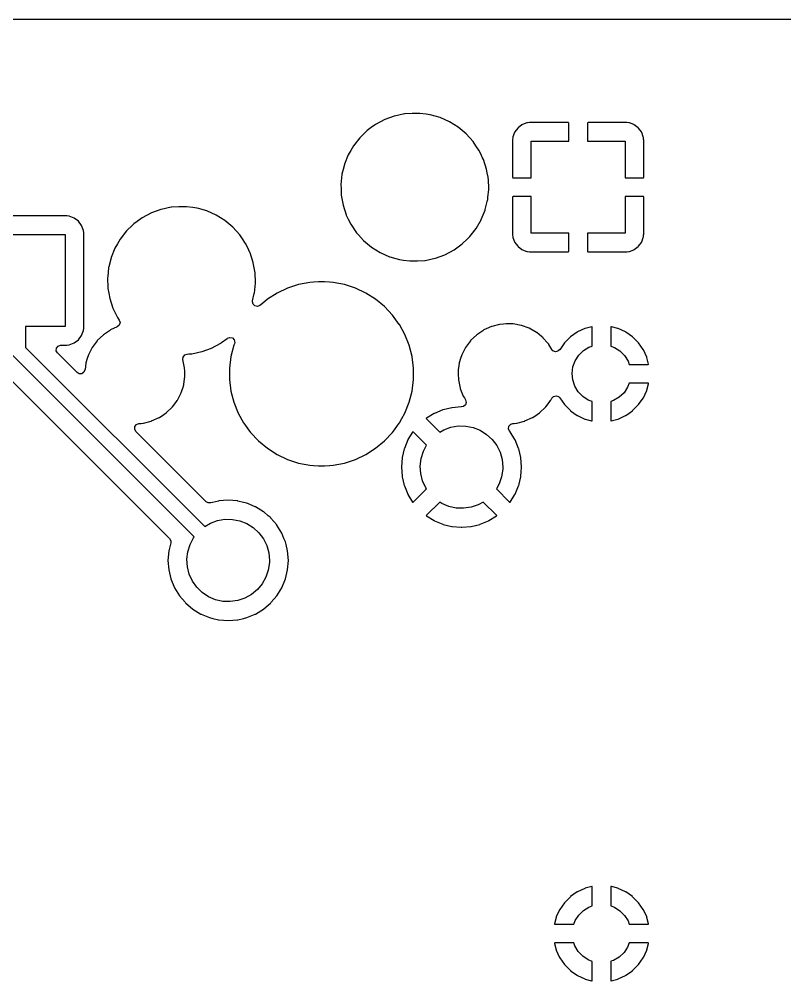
# Model space of a CAD drawing. Extents: x 3.12 to 9.98, y -5.38 to -1.32.
# Drawn here: x 4.376 to 5.196, y -2.45 to -1.42 of the extents above; entities that cross this region are included whole.
import ezdxf

# ---------------------------------------------------------------- set-up
doc = ezdxf.new("R2010")
doc.units = 0
doc.header["$MEASUREMENT"] = 0
doc.layers.add('BLACK', color=7, linetype='CONTINUOUS')

msp = doc.modelspace()

# ---------------------------------------------------------------- linework, layer by layer
at = {"layer": 'BLACK', "linetype": 'CONTINUOUS'}
for p, q in [((3.41035, -1.42002), (5.6972, -1.42002)), ((4.77799, -1.52386), (4.76792, -1.52753)), ((4.77815, -1.5238), (4.77799, -1.52386)), ((4.77799, -1.52386), (4.77799, -1.52386)), ((4.78897, -1.5215), (4.77815, -1.5238)), ((4.78914, -1.52149), (4.78897, -1.5215)), ((4.79715, -1.52093), (4.78914, -1.52149)), ((4.78914, -1.52149), (4.78914, -1.52149)), ((4.79724, -1.52093), (4.79715, -1.52093)), ((4.79715, -1.52093), (4.79715, -1.52093)), ((4.80553, -1.52093), (4.79724, -1.52093)), ((4.81226, -1.52187), (4.80553, -1.52093)), ((4.81631, -1.52244), (4.81226, -1.52187)), ((4.81648, -1.52246), (4.81631, -1.52244)), ((4.81631, -1.52244), (4.81631, -1.52244)), ((4.82711, -1.52551), (4.81648, -1.52246)), ((4.75785, -1.53288), (4.75328, -1.5362)), ((4.75799, -1.53278), (4.75785, -1.53288)), ((4.75785, -1.53288), (4.75785, -1.53288)), ((4.76776, -1.52759), (4.75799, -1.53278)), ((4.76792, -1.52753), (4.76776, -1.52759)), ((4.76792, -1.52753), (4.76792, -1.52753)), ((4.83721, -1.53001), (4.82711, -1.52551)), ((4.84659, -1.53587), (4.83721, -1.53001)), ((4.91482, -1.53328), (4.9108, -1.53629)), ((4.91543, -1.53294), (4.91482, -1.53328)), ((4.92017, -1.53116), (4.91543, -1.53294)), ((4.92077, -1.53102), (4.92017, -1.53116)), ((4.92278, -1.5308), (4.92077, -1.53102)), ((4.92304, -1.53079), (4.92278, -1.5308)), ((4.96447, -1.53079), (4.92304, -1.53079)), ((4.96477, -1.53085), (4.96447, -1.53079)), ((4.96482, -1.5309), (4.96477, -1.53085)), ((4.965, -1.5315), (4.96482, -1.5309)), ((4.965, -1.55079), (4.965, -1.5315)), ((4.98507, -1.53102), (4.985, -1.53132)), ((4.985, -1.53132), (4.985, -1.55079)), ((4.98511, -1.53096), (4.98507, -1.53102)), ((4.98571, -1.53079), (4.98511, -1.53096)), ((5.02696, -1.53079), (4.98571, -1.53079)), ((5.02722, -1.5308), (5.02696, -1.53079)), ((5.02923, -1.53102), (5.02722, -1.5308)), ((5.02983, -1.53116), (5.02923, -1.53102)), ((5.03457, -1.53294), (5.02983, -1.53116)), ((5.03518, -1.53328), (5.03457, -1.53294)), ((5.0392, -1.53629), (5.03518, -1.53328)), ((4.74678, -1.54147), (4.74109, -1.54696)), ((4.74892, -1.5394), (4.74678, -1.54147)), ((4.74905, -1.53928), (4.74892, -1.5394)), ((4.74892, -1.5394), (4.74892, -1.5394)), ((4.75328, -1.5362), (4.74905, -1.53928)), ((4.85506, -1.54298), (4.84659, -1.53587)), ((4.86246, -1.5512), (4.85506, -1.54298)), ((4.90696, -1.54142), (4.90518, -1.54616)), ((4.90729, -1.5408), (4.90696, -1.54142)), ((4.9103, -1.53678), (4.90729, -1.5408)), ((4.9108, -1.53629), (4.9103, -1.53678)), ((5.0397, -1.53678), (5.0392, -1.53629)), ((5.04271, -1.5408), (5.0397, -1.53678)), ((5.04304, -1.54142), (5.04271, -1.5408)), ((5.04482, -1.54616), (5.04304, -1.54142)), ((4.7342, -1.55582), (4.73144, -1.5606)), ((4.73428, -1.55567), (4.7342, -1.55582)), ((4.7342, -1.55582), (4.7342, -1.55582)), ((4.74109, -1.54696), (4.73428, -1.55567)), ((4.86539, -1.55554), (4.86246, -1.5512)), ((4.86855, -1.56022), (4.86539, -1.55554)), ((4.90482, -1.54876), (4.9048, -1.54903)), ((4.9048, -1.54903), (4.9048, -1.58929)), ((4.90504, -1.54676), (4.90482, -1.54876)), ((4.90518, -1.54616), (4.90504, -1.54676)), ((4.9248, -1.59), (4.9248, -1.55079)), ((4.9248, -1.55079), (4.965, -1.55079)), ((4.985, -1.55079), (5.0252, -1.55079)), ((5.0252, -1.55079), (5.0252, -1.59)), ((5.04496, -1.54676), (5.04482, -1.54616)), ((5.04518, -1.54876), (5.04496, -1.54676)), ((5.0452, -1.54903), (5.04518, -1.54876)), ((5.0452, -1.58947), (5.0452, -1.54903)), ((4.72875, -1.56525), (4.72461, -1.5755)), ((4.73144, -1.5606), (4.72875, -1.56525)), ((4.86865, -1.56037), (4.86855, -1.56022)), ((4.86855, -1.56022), (4.86855, -1.56022)), ((4.8702, -1.56355), (4.86865, -1.56037)), ((4.87265, -1.56858), (4.8702, -1.56355)), ((4.72457, -1.57567), (4.72319, -1.58121)), ((4.72461, -1.5755), (4.72457, -1.57567)), ((4.72457, -1.57567), (4.72457, -1.57567)), ((4.8735, -1.57031), (4.87265, -1.56858)), ((4.87691, -1.58082), (4.8735, -1.57031)), ((4.72192, -1.58641), (4.7208, -1.59706)), ((4.72194, -1.58624), (4.72192, -1.58641)), ((4.72192, -1.58641), (4.72192, -1.58641)), ((4.72319, -1.58121), (4.72194, -1.58624)), ((4.87758, -1.58463), (4.87691, -1.58082)), ((4.87841, -1.58929), (4.87758, -1.58463)), ((4.7208, -1.59706), (4.72078, -1.59723)), ((4.72078, -1.59723), (4.72079, -1.59741)), ((4.87853, -1.59), (4.87841, -1.58929)), ((4.87883, -1.59171), (4.87853, -1.59)), ((4.87884, -1.59189), (4.87883, -1.59171)), ((4.87918, -1.60155), (4.87884, -1.59189)), ((4.87884, -1.59189), (4.87884, -1.59189)), ((4.9048, -1.58929), (4.90498, -1.58989)), ((4.90498, -1.58989), (4.90503, -1.58993)), ((4.90503, -1.58993), (4.90534, -1.59)), ((4.90534, -1.59), (4.9248, -1.59)), ((5.0252, -1.59), (5.04448, -1.59)), ((5.04448, -1.59), (5.04508, -1.58982)), ((5.04508, -1.58982), (5.04513, -1.58977)), ((5.04513, -1.58977), (5.0452, -1.58947)), ((4.72079, -1.59741), (4.72092, -1.6011)), ((4.72079, -1.59741), (4.72079, -1.59741)), ((4.72092, -1.6011), (4.72117, -1.60829)), ((4.87838, -1.61071), (4.8792, -1.60294)), ((4.87922, -1.60277), (4.87918, -1.60155)), ((4.8792, -1.60294), (4.87922, -1.60277)), ((4.8792, -1.60294), (4.8792, -1.60294)), ((4.72117, -1.60829), (4.7212, -1.60846)), ((4.7212, -1.60846), (4.7212, -1.60846)), ((4.7212, -1.60846), (4.72213, -1.61376)), ((4.72213, -1.61376), (4.72309, -1.61918)), ((4.87552, -1.62398), (4.87802, -1.61393)), ((4.87802, -1.61393), (4.87806, -1.61376)), ((4.87802, -1.61393), (4.87802, -1.61393)), ((4.87806, -1.61376), (4.87838, -1.61071)), ((4.90487, -1.61023), (4.9048, -1.61053)), ((4.9048, -1.61053), (4.9048, -1.65097)), ((4.90492, -1.61018), (4.90487, -1.61023)), ((4.90552, -1.61), (4.90492, -1.61018)), ((4.9248, -1.61), (4.90552, -1.61)), ((4.9248, -1.64921), (4.9248, -1.61)), ((5.04466, -1.61), (5.0252, -1.61)), ((5.0252, -1.61), (5.0252, -1.64921)), ((5.04497, -1.61007), (5.04466, -1.61)), ((5.04502, -1.61011), (5.04497, -1.61007)), ((5.0452, -1.61071), (5.04502, -1.61011)), ((5.0452, -1.65097), (5.0452, -1.61071)), ((4.51776, -1.62759), (4.50799, -1.63278)), ((4.51792, -1.62753), (4.51776, -1.62759)), ((4.52799, -1.62386), (4.51792, -1.62753)), ((4.51792, -1.62753), (4.51792, -1.62753)), ((4.52815, -1.6238), (4.52799, -1.62386)), ((4.52799, -1.62386), (4.52799, -1.62386)), ((4.53897, -1.6215), (4.52815, -1.6238)), ((4.53914, -1.62149), (4.53897, -1.6215)), ((4.54715, -1.62093), (4.53914, -1.62149)), ((4.53914, -1.62149), (4.53914, -1.62149)), ((4.54724, -1.62093), (4.54715, -1.62093)), ((4.54715, -1.62093), (4.54715, -1.62093)), ((4.55553, -1.62093), (4.54724, -1.62093)), ((4.56226, -1.62187), (4.55553, -1.62093)), ((4.56631, -1.62244), (4.56226, -1.62187)), ((4.56648, -1.62246), (4.56631, -1.62244)), ((4.56631, -1.62244), (4.56631, -1.62244)), ((4.56665, -1.62251), (4.56648, -1.62246)), ((4.56828, -1.62298), (4.56665, -1.62251)), ((4.56665, -1.62251), (4.56665, -1.62251)), ((4.57711, -1.62551), (4.56828, -1.62298)), ((4.58721, -1.63001), (4.57711, -1.62551)), ((4.72309, -1.61918), (4.7265, -1.62969)), ((4.87125, -1.63475), (4.87539, -1.6245)), ((4.87539, -1.6245), (4.87552, -1.62398)), ((4.42709, -1.63077), (4.34727, -1.63077)), ((4.42954, -1.63103), (4.42709, -1.63077)), ((4.43491, -1.63305), (4.42954, -1.63103)), ((4.4395, -1.63649), (4.43491, -1.63305)), ((4.44294, -1.64107), (4.4395, -1.63649)), ((4.5025, -1.63677), (4.49905, -1.63928)), ((4.50785, -1.63288), (4.5025, -1.63677)), ((4.50799, -1.63278), (4.50785, -1.63288)), ((4.50785, -1.63288), (4.50785, -1.63288)), ((4.59659, -1.63587), (4.58721, -1.63001)), ((4.60506, -1.64298), (4.59659, -1.63587)), ((4.7265, -1.62969), (4.72658, -1.62985)), ((4.72658, -1.62985), (4.72658, -1.62985)), ((4.72658, -1.62985), (4.72875, -1.6343)), ((4.72875, -1.6343), (4.73135, -1.63963)), ((4.8658, -1.64418), (4.87116, -1.6349)), ((4.87116, -1.6349), (4.87125, -1.63475)), ((4.44495, -1.64644), (4.44294, -1.64107)), ((4.44522, -1.64889), (4.44495, -1.64644)), ((4.49109, -1.64696), (4.48428, -1.65567)), ((4.49748, -1.64079), (4.49109, -1.64696)), ((4.49892, -1.6394), (4.49748, -1.64079)), ((4.49905, -1.63928), (4.49892, -1.6394)), ((4.49892, -1.6394), (4.49892, -1.6394)), ((4.61246, -1.6512), (4.60506, -1.64298)), ((4.73135, -1.63963), (4.73145, -1.63978)), ((4.73145, -1.63978), (4.73145, -1.63978)), ((4.73145, -1.63978), (4.73213, -1.64079)), ((4.73213, -1.64079), (4.73754, -1.6488)), ((4.86052, -1.65097), (4.86572, -1.64433)), ((4.86572, -1.64433), (4.8658, -1.64418)), ((4.8658, -1.64418), (4.8658, -1.64418)), ((4.33692, -1.65079), (4.4252, -1.65079)), ((4.4252, -1.65079), (4.4252, -1.74921)), ((4.44522, -1.75111), (4.44522, -1.64889)), ((4.4842, -1.65582), (4.48131, -1.66082)), ((4.48428, -1.65567), (4.4842, -1.65582)), ((4.4842, -1.65582), (4.4842, -1.65582)), ((4.61539, -1.65554), (4.61246, -1.6512)), ((4.61855, -1.66022), (4.61539, -1.65554)), ((4.73754, -1.6488), (4.73765, -1.64893)), ((4.73765, -1.64893), (4.73765, -1.64893)), ((4.73765, -1.64893), (4.73949, -1.65097)), ((4.73949, -1.65097), (4.74494, -1.65702)), ((4.74494, -1.65702), (4.75341, -1.66413)), ((4.85116, -1.66052), (4.85618, -1.65567)), ((4.85618, -1.65567), (4.85891, -1.65304)), ((4.85891, -1.65304), (4.86052, -1.65097)), ((4.9048, -1.65097), (4.90482, -1.65124)), ((4.90482, -1.65124), (4.90504, -1.65324)), ((4.90504, -1.65324), (4.90518, -1.65384)), ((4.90518, -1.65384), (4.90696, -1.65858)), ((4.90696, -1.65858), (4.90729, -1.6592)), ((4.965, -1.64921), (4.9248, -1.64921)), ((4.965, -1.66868), (4.965, -1.64921)), ((5.0252, -1.64921), (4.985, -1.64921)), ((4.985, -1.64921), (4.985, -1.6685)), ((5.04271, -1.6592), (5.04304, -1.65858)), ((5.04304, -1.65858), (5.04482, -1.65384)), ((5.04482, -1.65384), (5.04496, -1.65324)), ((5.04496, -1.65324), (5.04518, -1.65124)), ((5.04518, -1.65124), (5.0452, -1.65097)), ((4.47875, -1.66525), (4.47461, -1.6755)), ((4.48131, -1.66082), (4.47875, -1.66525)), ((4.61865, -1.66037), (4.61855, -1.66022)), ((4.61855, -1.66022), (4.61855, -1.66022)), ((4.62096, -1.6651), (4.61865, -1.66037)), ((4.62338, -1.67006), (4.62096, -1.6651)), ((4.75341, -1.66413), (4.76279, -1.66999)), ((4.83224, -1.67241), (4.84201, -1.66722)), ((4.84201, -1.66722), (4.84215, -1.66712)), ((4.84215, -1.66712), (4.85081, -1.66082)), ((4.85081, -1.66082), (4.85095, -1.66072)), ((4.85081, -1.66082), (4.85081, -1.66082)), ((4.85095, -1.66072), (4.85116, -1.66052)), ((4.90729, -1.6592), (4.9103, -1.66322)), ((4.9103, -1.66322), (4.9108, -1.66371)), ((4.9108, -1.66371), (4.91482, -1.66672)), ((4.91482, -1.66672), (4.91543, -1.66706)), ((4.91543, -1.66706), (4.92017, -1.66884)), ((4.92017, -1.66884), (4.92077, -1.66898)), ((4.92077, -1.66898), (4.92278, -1.6692)), ((4.92278, -1.6692), (4.92304, -1.66921)), ((4.92304, -1.66921), (4.96429, -1.66921)), ((4.96429, -1.66921), (4.96489, -1.66904)), ((4.96489, -1.66904), (4.96493, -1.66898)), ((4.96493, -1.66898), (4.965, -1.66868)), ((4.985, -1.6685), (4.98518, -1.6691)), ((4.98518, -1.6691), (4.98523, -1.66915)), ((4.98523, -1.66915), (4.98553, -1.66921)), ((4.98553, -1.66921), (5.02696, -1.66921)), ((5.02696, -1.66921), (5.02722, -1.6692)), ((5.02722, -1.6692), (5.02923, -1.66898)), ((5.02923, -1.66898), (5.02983, -1.66884)), ((5.02983, -1.66884), (5.03457, -1.66706)), ((5.03457, -1.66706), (5.03518, -1.66672)), ((5.03518, -1.66672), (5.0392, -1.66371)), ((5.0392, -1.66371), (5.0397, -1.66322)), ((5.0397, -1.66322), (5.04271, -1.6592)), ((4.47457, -1.67567), (4.47219, -1.68521)), ((4.47461, -1.6755), (4.47457, -1.67567)), ((4.47457, -1.67567), (4.47457, -1.67567)), ((4.6235, -1.67031), (4.62338, -1.67006)), ((4.62691, -1.68082), (4.6235, -1.67031)), ((4.76279, -1.66999), (4.77289, -1.67449)), ((4.77289, -1.67449), (4.77306, -1.67454)), ((4.77306, -1.67454), (4.77306, -1.67454)), ((4.77306, -1.67454), (4.77974, -1.67645)), ((4.77974, -1.67645), (4.78352, -1.67754)), ((4.78352, -1.67754), (4.78369, -1.67756)), ((4.78369, -1.67756), (4.78369, -1.67756)), ((4.78369, -1.67756), (4.78774, -1.67813)), ((4.78774, -1.67813), (4.79447, -1.67907)), ((4.79447, -1.67907), (4.80276, -1.67907)), ((4.80276, -1.67907), (4.80285, -1.67907)), ((4.80285, -1.67907), (4.81086, -1.67851)), ((4.80285, -1.67907), (4.80285, -1.67907)), ((4.81086, -1.67851), (4.81103, -1.6785)), ((4.81086, -1.67851), (4.81086, -1.67851)), ((4.81103, -1.6785), (4.82185, -1.6762)), ((4.82185, -1.6762), (4.82201, -1.67614)), ((4.82201, -1.67614), (4.83208, -1.67247)), ((4.82201, -1.67614), (4.82201, -1.67614)), ((4.83208, -1.67247), (4.83224, -1.67241)), ((4.83208, -1.67247), (4.83208, -1.67247)), ((4.47192, -1.68641), (4.47095, -1.69566)), ((4.47194, -1.68624), (4.47192, -1.68641)), ((4.47192, -1.68641), (4.47192, -1.68641)), ((4.47219, -1.68521), (4.47194, -1.68624)), ((4.62694, -1.68099), (4.62691, -1.68082)), ((4.6285, -1.68985), (4.62694, -1.68099)), ((4.62883, -1.69171), (4.6285, -1.68985)), ((4.47095, -1.69566), (4.47078, -1.69723)), ((4.47078, -1.69723), (4.47079, -1.69741)), ((4.47079, -1.69741), (4.47079, -1.69741)), ((4.47079, -1.69741), (4.47114, -1.70767)), ((4.62884, -1.69189), (4.62883, -1.69171)), ((4.6292, -1.70224), (4.62884, -1.69189)), ((4.62884, -1.69189), (4.62884, -1.69189)), ((4.47114, -1.70767), (4.47117, -1.70829)), ((4.47117, -1.70829), (4.4712, -1.70846)), ((4.4712, -1.70846), (4.4712, -1.70846)), ((4.4712, -1.70846), (4.47213, -1.71376)), ((4.6281, -1.71343), (4.6292, -1.70294)), ((4.62922, -1.70277), (4.6292, -1.70224)), ((4.6292, -1.70294), (4.62922, -1.70277)), ((4.6292, -1.70294), (4.6292, -1.70294)), ((4.66352, -1.70828), (4.65259, -1.71343)), ((4.66366, -1.70822), (4.66352, -1.70828)), ((4.66352, -1.70828), (4.66352, -1.70828)), ((4.67545, -1.70439), (4.66366, -1.70822)), ((4.68763, -1.70206), (4.67545, -1.70439)), ((4.69131, -1.70183), (4.68763, -1.70206)), ((4.69683, -1.70149), (4.69131, -1.70183)), ((4.6969, -1.70148), (4.69683, -1.70149)), ((4.69683, -1.70149), (4.69683, -1.70149)), ((4.7031, -1.70148), (4.6969, -1.70148)), ((4.70317, -1.70149), (4.7031, -1.70148)), ((4.70869, -1.70183), (4.70317, -1.70149)), ((4.70317, -1.70149), (4.70317, -1.70149)), ((4.71237, -1.70206), (4.70869, -1.70183)), ((4.72455, -1.70439), (4.71237, -1.70206)), ((4.73634, -1.70822), (4.72455, -1.70439)), ((4.73648, -1.70828), (4.73634, -1.70822)), ((4.74741, -1.71343), (4.73648, -1.70828)), ((4.73648, -1.70828), (4.73648, -1.70828)), ((4.47213, -1.71376), (4.47309, -1.71918)), ((4.47309, -1.71918), (4.4765, -1.72969)), ((4.6261, -1.72166), (4.62802, -1.71393)), ((4.62802, -1.71393), (4.62806, -1.71376)), ((4.62802, -1.71393), (4.62802, -1.71393)), ((4.62806, -1.71376), (4.6281, -1.71343)), ((4.64198, -1.72014), (4.63671, -1.7245)), ((4.65244, -1.7135), (4.64198, -1.72014)), ((4.65258, -1.71343), (4.65244, -1.7135)), ((4.65259, -1.71343), (4.65258, -1.71343)), ((4.74742, -1.71343), (4.74741, -1.71343)), ((4.74756, -1.7135), (4.74742, -1.71343)), ((4.75802, -1.72014), (4.74756, -1.7135)), ((4.76757, -1.72804), (4.75802, -1.72014)), ((4.4765, -1.72969), (4.48135, -1.73963)), ((4.62595, -1.72274), (4.6261, -1.72166)), ((4.62668, -1.72544), (4.62595, -1.72274)), ((4.62875, -1.72732), (4.62668, -1.72544)), ((4.6315, -1.72778), (4.62875, -1.72732)), ((4.63407, -1.72668), (4.6315, -1.72778)), ((4.63671, -1.7245), (4.63407, -1.72668)), ((4.77606, -1.73708), (4.76757, -1.72804)), ((4.48135, -1.73963), (4.48145, -1.73978)), ((4.48145, -1.73978), (4.48145, -1.73978)), ((4.48145, -1.73978), (4.48327, -1.74247)), ((4.78335, -1.74711), (4.77606, -1.73708)), ((4.4252, -1.74921), (4.38287, -1.74921)), ((4.38287, -1.74921), (4.38287, -1.77174)), ((4.44495, -1.75356), (4.44522, -1.75111)), ((4.48119, -1.74977), (4.47388, -1.75307)), ((4.48339, -1.74784), (4.48119, -1.74977)), ((4.48327, -1.74247), (4.48411, -1.74514)), ((4.48411, -1.74514), (4.48339, -1.74784)), ((4.78342, -1.74724), (4.78335, -1.74711)), ((4.78924, -1.75783), (4.78342, -1.74724)), ((4.78342, -1.74724), (4.78342, -1.74724)), ((4.88197, -1.74942), (4.87637, -1.75194)), ((4.88216, -1.74934), (4.88197, -1.74942)), ((4.88197, -1.74942), (4.88197, -1.74942)), ((4.88236, -1.74928), (4.88216, -1.74934)), ((4.89075, -1.74711), (4.88236, -1.74928)), ((4.88236, -1.74928), (4.88236, -1.74928)), ((4.89095, -1.74705), (4.89075, -1.74711)), ((4.89075, -1.74711), (4.89075, -1.74711)), ((4.89116, -1.74704), (4.89095, -1.74705)), ((4.89508, -1.7467), (4.89116, -1.74704)), ((4.89116, -1.74704), (4.89116, -1.74704)), ((4.89772, -1.74648), (4.89508, -1.7467)), ((4.9041, -1.74648), (4.89772, -1.74648)), ((4.90416, -1.74648), (4.9041, -1.74648)), ((4.90436, -1.74649), (4.90416, -1.74648)), ((4.90416, -1.74648), (4.90416, -1.74648)), ((4.90505, -1.74653), (4.90436, -1.74649)), ((4.90522, -1.74655), (4.90505, -1.74653)), ((4.91379, -1.7481), (4.90522, -1.74655)), ((4.90522, -1.74655), (4.90522, -1.74655)), ((4.91399, -1.74814), (4.91379, -1.7481)), ((4.91379, -1.7481), (4.91379, -1.7481)), ((4.91419, -1.74821), (4.91399, -1.74814)), ((4.92233, -1.75117), (4.91419, -1.74821)), ((4.91419, -1.74821), (4.91419, -1.74821)), ((4.92253, -1.75124), (4.92233, -1.75117)), ((4.92233, -1.75117), (4.92233, -1.75117)), ((4.93042, -1.75573), (4.92253, -1.75124)), ((4.98212, -1.75152), (4.97435, -1.75514)), ((4.98253, -1.75137), (4.98212, -1.75152)), ((4.98951, -1.7495), (4.98253, -1.75137)), ((4.98984, -1.74955), (4.98951, -1.7495)), ((4.99, -1.75008), (4.98984, -1.74955)), ((4.99, -1.77034), (4.99, -1.75008)), ((5.01013, -1.74956), (5.01, -1.74988)), ((5.01, -1.74988), (5.01, -1.77034)), ((5.01069, -1.74955), (5.01013, -1.74956)), ((5.01747, -1.75137), (5.01069, -1.74955)), ((5.01788, -1.75152), (5.01747, -1.75137)), ((5.02565, -1.75514), (5.01788, -1.75152)), ((4.4395, -1.76351), (4.44294, -1.75893)), ((4.44294, -1.75893), (4.44495, -1.75356)), ((4.46634, -1.75814), (4.45977, -1.76441)), ((4.47272, -1.75385), (4.46634, -1.75814)), ((4.4737, -1.75318), (4.47272, -1.75385)), ((4.47388, -1.75307), (4.4737, -1.75318)), ((4.4737, -1.75318), (4.4737, -1.75318)), ((4.59888, -1.76223), (4.59926, -1.76195)), ((4.59926, -1.76195), (4.6019, -1.76101)), ((4.6019, -1.76101), (4.60462, -1.76164)), ((4.60462, -1.76164), (4.60657, -1.76365)), ((4.78932, -1.75797), (4.78924, -1.75783)), ((4.79388, -1.7695), (4.78932, -1.75797)), ((4.86634, -1.75814), (4.85977, -1.76441)), ((4.87272, -1.75385), (4.86634, -1.75814)), ((4.8737, -1.75318), (4.87272, -1.75385)), ((4.87388, -1.75307), (4.8737, -1.75318)), ((4.8737, -1.75318), (4.8737, -1.75318)), ((4.87637, -1.75194), (4.87388, -1.75307)), ((4.93059, -1.75587), (4.93042, -1.75573)), ((4.93579, -1.76013), (4.93059, -1.75587)), ((4.93059, -1.75587), (4.93059, -1.75587)), ((4.93745, -1.76149), (4.93579, -1.76013)), ((4.93758, -1.76165), (4.93745, -1.76149)), ((4.94217, -1.76694), (4.93758, -1.76165)), ((4.93758, -1.76165), (4.93758, -1.76165)), ((4.96662, -1.76055), (4.96055, -1.76662)), ((4.96695, -1.76028), (4.96662, -1.76055)), ((4.97398, -1.75536), (4.96695, -1.76028)), ((4.97435, -1.75514), (4.97398, -1.75536)), ((5.02602, -1.75536), (5.02565, -1.75514)), ((5.03305, -1.76028), (5.02602, -1.75536)), ((5.03338, -1.76055), (5.03305, -1.76028)), ((5.03945, -1.76662), (5.03338, -1.76055)), ((4.38287, -1.77174), (4.57483, -1.9637)), ((4.41601, -1.77246), (4.41768, -1.77022)), ((4.41768, -1.77022), (4.4203, -1.76924)), ((4.4203, -1.76924), (4.42066, -1.76923)), ((4.42066, -1.76923), (4.42709, -1.76923)), ((4.42709, -1.76923), (4.42954, -1.76897)), ((4.42954, -1.76897), (4.43491, -1.76695)), ((4.43491, -1.76695), (4.4395, -1.76351)), ((4.45435, -1.7717), (4.45395, -1.77247)), ((4.45545, -1.77022), (4.45435, -1.7717)), ((4.45965, -1.76458), (4.45545, -1.77022)), ((4.45977, -1.76441), (4.45965, -1.76458)), ((4.58208, -1.77247), (4.58224, -1.77241)), ((4.58224, -1.77241), (4.59201, -1.76722)), ((4.59201, -1.76722), (4.59284, -1.76662)), ((4.59284, -1.76662), (4.59888, -1.76223)), ((4.60612, -1.7695), (4.60303, -1.7815)), ((4.60679, -1.76779), (4.60612, -1.7695)), ((4.60657, -1.76365), (4.60712, -1.76639)), ((4.60712, -1.76639), (4.60679, -1.76779)), ((4.79697, -1.7815), (4.79388, -1.7695)), ((4.85435, -1.7717), (4.85395, -1.77247)), ((4.85545, -1.77022), (4.85435, -1.7717)), ((4.85965, -1.76458), (4.85545, -1.77022)), ((4.85977, -1.76441), (4.85965, -1.76458)), ((4.9434, -1.76835), (4.94217, -1.76694)), ((4.94351, -1.76853), (4.9434, -1.76835)), ((4.94684, -1.77403), (4.94351, -1.76853)), ((4.94351, -1.76853), (4.94351, -1.76853)), ((4.96028, -1.76695), (4.95523, -1.77415)), ((4.96055, -1.76662), (4.96028, -1.76695)), ((4.98061, -1.77518), (4.98659, -1.7715)), ((4.98659, -1.7715), (4.99, -1.77034)), ((5.01, -1.77034), (5.01381, -1.77169)), ((5.01381, -1.77169), (5.01974, -1.77545)), ((5.03972, -1.76695), (5.03945, -1.76662)), ((5.04464, -1.77398), (5.03972, -1.76695)), ((4.56372, -1.97485), (4.36942, -1.78056)), ((4.41581, -1.77525), (4.41601, -1.77246)), ((4.41715, -1.7777), (4.41581, -1.77525)), ((4.43814, -1.79869), (4.41715, -1.7777)), ((4.45023, -1.77979), (4.44901, -1.78372)), ((4.4521, -1.77612), (4.45023, -1.77979)), ((4.45395, -1.77247), (4.4521, -1.77612)), ((4.5515, -1.78481), (4.55172, -1.78203)), ((4.55172, -1.78203), (4.55341, -1.7798)), ((4.55341, -1.7798), (4.55601, -1.77885)), ((4.55601, -1.77885), (4.55777, -1.77872)), ((4.55777, -1.77872), (4.56086, -1.77851)), ((4.56086, -1.77851), (4.56103, -1.7785)), ((4.56086, -1.77851), (4.56086, -1.77851)), ((4.56103, -1.7785), (4.57185, -1.7762)), ((4.57185, -1.7762), (4.57201, -1.77614)), ((4.57201, -1.77614), (4.58208, -1.77247)), ((4.57201, -1.77614), (4.57201, -1.77614)), ((4.58208, -1.77247), (4.58208, -1.77247)), ((4.60303, -1.7815), (4.60148, -1.7938)), ((4.79852, -1.7938), (4.79697, -1.7815)), ((4.85023, -1.77979), (4.84901, -1.78372)), ((4.8521, -1.77612), (4.85023, -1.77979)), ((4.85395, -1.77247), (4.8521, -1.77612)), ((4.94802, -1.77535), (4.94684, -1.77403)), ((4.95061, -1.77639), (4.94802, -1.77535)), ((4.95336, -1.77586), (4.95061, -1.77639)), ((4.95519, -1.77412), (4.95336, -1.77586)), ((4.95523, -1.77415), (4.95519, -1.77412)), ((4.97179, -1.786), (4.97559, -1.78009)), ((4.97559, -1.78009), (4.98061, -1.77518)), ((5.01974, -1.77545), (5.02468, -1.78044)), ((5.02468, -1.78044), (5.0284, -1.78639)), ((5.04486, -1.77435), (5.04464, -1.77398)), ((5.04848, -1.78212), (5.04486, -1.77435)), ((5.04863, -1.78253), (5.04848, -1.78212)), ((5.0505, -1.78951), (5.04863, -1.78253)), ((4.44754, -1.78847), (4.44662, -1.79541)), ((4.4476, -1.78827), (4.44754, -1.78847)), ((4.44901, -1.78372), (4.4476, -1.78826)), ((4.4476, -1.78826), (4.4476, -1.78827)), ((4.55331, -1.79345), (4.5515, -1.78481)), ((4.8472, -1.79102), (4.84656, -1.79583)), ((4.84754, -1.78847), (4.8472, -1.79102)), ((4.8476, -1.78827), (4.84754, -1.78847)), ((4.84901, -1.78372), (4.8476, -1.78826)), ((4.8476, -1.78826), (4.8476, -1.78827)), ((4.96851, -1.79956), (4.96939, -1.79259)), ((4.96939, -1.79259), (4.97179, -1.786)), ((5.0284, -1.78639), (5.02966, -1.79)), ((5.02966, -1.79), (5.04992, -1.79)), ((5.04992, -1.79), (5.05045, -1.78984)), ((5.05045, -1.78984), (5.0505, -1.78951)), ((4.35596, -1.79541), (4.5371, -1.97655)), ((4.4403, -1.79996), (4.43814, -1.79869)), ((4.4431, -1.79993), (4.4403, -1.79996)), ((4.44543, -1.79839), (4.4431, -1.79993)), ((4.44656, -1.79583), (4.44543, -1.79839)), ((4.44662, -1.79541), (4.44656, -1.79583)), ((4.55246, -1.81153), (4.55365, -1.80253)), ((4.55346, -1.79726), (4.55331, -1.79345)), ((4.55356, -1.8), (4.55346, -1.79726)), ((4.55365, -1.80253), (4.55356, -1.8)), ((4.60148, -1.7938), (4.60148, -1.8062)), ((4.79852, -1.8062), (4.79852, -1.7938)), ((4.84656, -1.79583), (4.84635, -1.79747)), ((4.84635, -1.79747), (4.84635, -1.79768)), ((4.84635, -1.79768), (4.84635, -1.79768)), ((4.84635, -1.79768), (4.84645, -1.80022)), ((4.84645, -1.80022), (4.84669, -1.80655)), ((4.96919, -1.80655), (4.96851, -1.79956)), ((4.55131, -1.81523), (4.5524, -1.81174)), ((4.5524, -1.81173), (4.55246, -1.81153)), ((4.5524, -1.81174), (4.5524, -1.81173)), ((4.60148, -1.8062), (4.60303, -1.8185)), ((4.79697, -1.8185), (4.79852, -1.8062)), ((4.84669, -1.80655), (4.84855, -1.81544)), ((4.97141, -1.81321), (4.96919, -1.80655)), ((4.97505, -1.81922), (4.97141, -1.81321)), ((5.02968, -1.81), (5.02801, -1.8144)), ((5.05012, -1.81), (5.02968, -1.81)), ((5.04863, -1.81747), (5.05045, -1.81069)), ((5.05044, -1.81013), (5.05012, -1.81)), ((5.05045, -1.81069), (5.05044, -1.81013)), ((4.54565, -1.8283), (4.54787, -1.82393)), ((4.54787, -1.82393), (4.54967, -1.8204)), ((4.54967, -1.8204), (4.54977, -1.82021)), ((4.54967, -1.8204), (4.54967, -1.8204)), ((4.54977, -1.82021), (4.55131, -1.81523)), ((4.60303, -1.8185), (4.60612, -1.8305)), ((4.79388, -1.8305), (4.79697, -1.8185)), ((4.84855, -1.81544), (4.84863, -1.81563)), ((4.84863, -1.81563), (4.84863, -1.81563)), ((4.84863, -1.81563), (4.84976, -1.8185)), ((4.84976, -1.8185), (4.85189, -1.82388)), ((4.85189, -1.82388), (4.85309, -1.82586)), ((4.94858, -1.82427), (4.9513, -1.8236)), ((4.9513, -1.8236), (4.95394, -1.8245)), ((4.97992, -1.82427), (4.97505, -1.81922)), ((5.02413, -1.82025), (5.01904, -1.82509)), ((5.02801, -1.8144), (5.02413, -1.82025)), ((5.04486, -1.82565), (5.04848, -1.81788)), ((5.04848, -1.81788), (5.04863, -1.81747)), ((4.54023, -1.83559), (4.54384, -1.83073)), ((4.54384, -1.83073), (4.54553, -1.82847)), ((4.54553, -1.82847), (4.54565, -1.8283)), ((4.54553, -1.82847), (4.54553, -1.82847)), ((4.60612, -1.8305), (4.61068, -1.84203)), ((4.78932, -1.84203), (4.79388, -1.8305)), ((4.85427, -1.83339), (4.85211, -1.83517)), ((4.85309, -1.82586), (4.85441, -1.82803)), ((4.85512, -1.83073), (4.85427, -1.83339)), ((4.85441, -1.82803), (4.85512, -1.83073)), ((4.94023, -1.83559), (4.94384, -1.83073)), ((4.94384, -1.83073), (4.94553, -1.82847)), ((4.94553, -1.82847), (4.94565, -1.8283)), ((4.94553, -1.82847), (4.94553, -1.82847)), ((4.94565, -1.8283), (4.94575, -1.82812)), ((4.94575, -1.82812), (4.94667, -1.8263)), ((4.94575, -1.82812), (4.94575, -1.82812)), ((4.94667, -1.8263), (4.94858, -1.82427)), ((4.95394, -1.8245), (4.9552, -1.82587)), ((4.9552, -1.82587), (4.95523, -1.82585)), ((4.95523, -1.82585), (4.96028, -1.83305)), ((4.96028, -1.83305), (4.96055, -1.83338)), ((4.96055, -1.83338), (4.96662, -1.83945)), ((4.9858, -1.82811), (4.97992, -1.82427)), ((4.99, -1.82968), (4.9858, -1.82811)), ((4.99, -1.85012), (4.99, -1.82968)), ((5.01301, -1.82868), (5.01, -1.82966)), ((5.01, -1.82966), (5.01, -1.84992)), ((5.01904, -1.82509), (5.01301, -1.82868)), ((5.03338, -1.83945), (5.03945, -1.83338)), ((5.03945, -1.83338), (5.03972, -1.83305)), ((5.03972, -1.83305), (5.04464, -1.82602)), ((5.04464, -1.82602), (5.04486, -1.82565)), ((4.5263, -1.84682), (4.53095, -1.84368)), ((4.53095, -1.84368), (4.53366, -1.84186)), ((4.53366, -1.84186), (4.54023, -1.83559)), ((4.61068, -1.84203), (4.61076, -1.84217)), ((4.61076, -1.84217), (4.61076, -1.84217)), ((4.61076, -1.84217), (4.61644, -1.85251)), ((4.78606, -1.84796), (4.78924, -1.84217)), ((4.78924, -1.84217), (4.78932, -1.84203)), ((4.78924, -1.84217), (4.78924, -1.84217)), ((4.82057, -1.84268), (4.81247, -1.84764)), ((4.82092, -1.8425), (4.82057, -1.84268)), ((4.8299, -1.83878), (4.82092, -1.8425)), ((4.83027, -1.83866), (4.8299, -1.83878)), ((4.83973, -1.83639), (4.83027, -1.83866)), ((4.84011, -1.83633), (4.83973, -1.83639)), ((4.84981, -1.83557), (4.84011, -1.83633)), ((4.85017, -1.83557), (4.84981, -1.83557)), ((4.85211, -1.83517), (4.85017, -1.83557)), ((4.9263, -1.84682), (4.93095, -1.84368)), ((4.93095, -1.84368), (4.93366, -1.84186)), ((4.93366, -1.84186), (4.94023, -1.83559)), ((4.96662, -1.83945), (4.96695, -1.83972)), ((4.96695, -1.83972), (4.97398, -1.84464)), ((5.02602, -1.84464), (5.03305, -1.83972)), ((5.03305, -1.83972), (5.03338, -1.83945)), ((4.5001, -1.85655), (4.50178, -1.85432)), ((4.50178, -1.85432), (4.50433, -1.85335)), ((4.50433, -1.85335), (4.50673, -1.85314)), ((4.50673, -1.85314), (4.50884, -1.85296)), ((4.50884, -1.85296), (4.50905, -1.85295)), ((4.50884, -1.85296), (4.50884, -1.85296)), ((4.50905, -1.85295), (4.50925, -1.85289)), ((4.50925, -1.85289), (4.51764, -1.85072)), ((4.50925, -1.85289), (4.50925, -1.85289)), ((4.51764, -1.85072), (4.51784, -1.85066)), ((4.51764, -1.85072), (4.51764, -1.85072)), ((4.51784, -1.85066), (4.51803, -1.85058)), ((4.51803, -1.85058), (4.52593, -1.84702)), ((4.51803, -1.85058), (4.51803, -1.85058)), ((4.52593, -1.84702), (4.52612, -1.84693)), ((4.52612, -1.84693), (4.5263, -1.84682)), ((4.5263, -1.84682), (4.5263, -1.84682)), ((4.61644, -1.85251), (4.61665, -1.85289)), ((4.61665, -1.85289), (4.61923, -1.85644)), ((4.78077, -1.85644), (4.78335, -1.85289)), ((4.78335, -1.85289), (4.78356, -1.85251)), ((4.78356, -1.85251), (4.78606, -1.84796)), ((4.81247, -1.84764), (4.81227, -1.84796)), ((4.81227, -1.84796), (4.8125, -1.84836)), ((4.8125, -1.84836), (4.82672, -1.86258)), ((4.90085, -1.85614), (4.9027, -1.85405)), ((4.9027, -1.85405), (4.90493, -1.85329)), ((4.90493, -1.85329), (4.90657, -1.85316)), ((4.90657, -1.85316), (4.90884, -1.85296)), ((4.90884, -1.85296), (4.90905, -1.85295)), ((4.90884, -1.85296), (4.90884, -1.85296)), ((4.90905, -1.85295), (4.90925, -1.85289)), ((4.90925, -1.85289), (4.91764, -1.85072)), ((4.90925, -1.85289), (4.90925, -1.85289)), ((4.91764, -1.85072), (4.91784, -1.85066)), ((4.91764, -1.85072), (4.91764, -1.85072)), ((4.91784, -1.85066), (4.91803, -1.85058)), ((4.91803, -1.85058), (4.92593, -1.84702)), ((4.91803, -1.85058), (4.91803, -1.85058)), ((4.92593, -1.84702), (4.92612, -1.84693)), ((4.92612, -1.84693), (4.9263, -1.84682)), ((4.9263, -1.84682), (4.9263, -1.84682)), ((4.97398, -1.84464), (4.97435, -1.84486)), ((4.97435, -1.84486), (4.98212, -1.84848)), ((4.98212, -1.84848), (4.98253, -1.84863)), ((4.98253, -1.84863), (4.98931, -1.85045)), ((4.98931, -1.85045), (4.98987, -1.85044)), ((4.98987, -1.85044), (4.99, -1.85012)), ((5.01, -1.84992), (5.01016, -1.85045)), ((5.01016, -1.85045), (5.01049, -1.8505)), ((5.01049, -1.8505), (5.01747, -1.84863)), ((5.01747, -1.84863), (5.01788, -1.84848)), ((5.01788, -1.84848), (5.02565, -1.84486)), ((5.02565, -1.84486), (5.02602, -1.84464)), ((4.4999, -1.85934), (4.5001, -1.85655)), ((4.50124, -1.8618), (4.4999, -1.85934)), ((4.57655, -1.9371), (4.50124, -1.8618)), ((4.61923, -1.85644), (4.62287, -1.86145)), ((4.62287, -1.86145), (4.62394, -1.86292)), ((4.62394, -1.86292), (4.63243, -1.87196)), ((4.76757, -1.87196), (4.77606, -1.86292)), ((4.77606, -1.86292), (4.77713, -1.86145)), ((4.77713, -1.86145), (4.78077, -1.85644)), ((4.79768, -1.86241), (4.79268, -1.87057)), ((4.79788, -1.86227), (4.79768, -1.86241)), ((4.79842, -1.86256), (4.79788, -1.86227)), ((4.8125, -1.87664), (4.79842, -1.86256)), ((4.82672, -1.86258), (4.83095, -1.86006)), ((4.83095, -1.86006), (4.83855, -1.85726)), ((4.83855, -1.85726), (4.84653, -1.85589)), ((4.84653, -1.85589), (4.85463, -1.85599)), ((4.85463, -1.85599), (4.86257, -1.85757)), ((4.86257, -1.85757), (4.87009, -1.86057)), ((4.87009, -1.86057), (4.87694, -1.86489)), ((4.87694, -1.86489), (4.88288, -1.87039)), ((4.90043, -1.85891), (4.90085, -1.85614)), ((4.90158, -1.86146), (4.90043, -1.85891)), ((4.90201, -1.86197), (4.90158, -1.86146)), ((4.90224, -1.86228), (4.90201, -1.86197)), ((4.90732, -1.87057), (4.90224, -1.86228)), ((4.63243, -1.87196), (4.64198, -1.87986)), ((4.75802, -1.87986), (4.76757, -1.87196)), ((4.7925, -1.87092), (4.78878, -1.8799)), ((4.79268, -1.87057), (4.7925, -1.87092)), ((4.88288, -1.87039), (4.88773, -1.87688)), ((4.9075, -1.87092), (4.90732, -1.87057)), ((4.91122, -1.8799), (4.9075, -1.87092)), ((4.64198, -1.87986), (4.65244, -1.8865)), ((4.74756, -1.8865), (4.75802, -1.87986)), ((4.78866, -1.88027), (4.78639, -1.88973)), ((4.78878, -1.8799), (4.78866, -1.88027)), ((4.80672, -1.8908), (4.80912, -1.88307)), ((4.80912, -1.88307), (4.8125, -1.87664)), ((4.88773, -1.87688), (4.89131, -1.88414)), ((4.89131, -1.88414), (4.89351, -1.89194)), ((4.91134, -1.88027), (4.91122, -1.8799)), ((4.91361, -1.88973), (4.91134, -1.88027)), ((4.65244, -1.8865), (4.65258, -1.88657)), ((4.65258, -1.88657), (4.65259, -1.88657)), ((4.65259, -1.88657), (4.66352, -1.89172)), ((4.66352, -1.89172), (4.66352, -1.89172)), ((4.66352, -1.89172), (4.66366, -1.89178)), ((4.66366, -1.89178), (4.67545, -1.89561)), ((4.67545, -1.89561), (4.68763, -1.89794)), ((4.71237, -1.89794), (4.72455, -1.89561)), ((4.72455, -1.89561), (4.73634, -1.89178)), ((4.73634, -1.89178), (4.73648, -1.89172)), ((4.73648, -1.89172), (4.74741, -1.88657)), ((4.73648, -1.89172), (4.73648, -1.89172)), ((4.74741, -1.88657), (4.74742, -1.88657)), ((4.74742, -1.88657), (4.74756, -1.8865)), ((4.78633, -1.89011), (4.78557, -1.89981)), ((4.78639, -1.88973), (4.78633, -1.89011)), ((4.80577, -1.89884), (4.80672, -1.8908)), ((4.89351, -1.89194), (4.89425, -1.9)), ((4.91367, -1.89011), (4.91361, -1.88973)), ((4.91443, -1.89981), (4.91367, -1.89011)), ((4.68763, -1.89794), (4.69131, -1.89817)), ((4.69131, -1.89817), (4.69683, -1.89851)), ((4.69683, -1.89851), (4.69683, -1.89851)), ((4.69683, -1.89851), (4.6969, -1.89852)), ((4.6969, -1.89852), (4.7031, -1.89852)), ((4.7031, -1.89852), (4.70317, -1.89851)), ((4.70317, -1.89851), (4.70869, -1.89817)), ((4.70317, -1.89851), (4.70317, -1.89851)), ((4.70869, -1.89817), (4.71237, -1.89794)), ((4.78557, -1.89981), (4.78557, -1.90019)), ((4.78557, -1.90019), (4.78633, -1.90989)), ((4.80629, -1.90692), (4.80577, -1.89884)), ((4.89419, -1.90232), (4.89303, -1.91033)), ((4.89425, -1.9), (4.89419, -1.90232)), ((4.91367, -1.90989), (4.91404, -1.90522)), ((4.91404, -1.90522), (4.91443, -1.90019)), ((4.91443, -1.90019), (4.91443, -1.89981)), ((4.78633, -1.90989), (4.78639, -1.91027)), ((4.78639, -1.91027), (4.78866, -1.91973)), ((4.80829, -1.91477), (4.80629, -1.90692)), ((4.81168, -1.92212), (4.80829, -1.91477)), ((4.89303, -1.91033), (4.89042, -1.918)), ((4.91134, -1.91973), (4.91361, -1.91027)), ((4.91361, -1.91027), (4.91367, -1.90989)), ((4.78866, -1.91973), (4.78878, -1.9201)), ((4.78878, -1.9201), (4.7925, -1.92908)), ((4.79836, -1.9375), (4.81253, -1.92333)), ((4.81253, -1.92333), (4.81168, -1.92212)), ((4.89042, -1.918), (4.88745, -1.92331)), ((4.88745, -1.92331), (4.90158, -1.93744)), ((4.9075, -1.92908), (4.91122, -1.9201)), ((4.91122, -1.9201), (4.91134, -1.91973)), ((4.57842, -1.93827), (4.57655, -1.9371)), ((4.58973, -1.93637), (4.58327, -1.93792)), ((4.58991, -1.93633), (4.58973, -1.93637)), ((4.58973, -1.93637), (4.58973, -1.93637)), ((4.6, -1.93553), (4.58991, -1.93633)), ((4.61009, -1.93633), (4.6, -1.93553)), ((4.61027, -1.93637), (4.61009, -1.93633)), ((4.61647, -1.93786), (4.61027, -1.93637)), ((4.61027, -1.93637), (4.61027, -1.93637)), ((4.7925, -1.92908), (4.79268, -1.92943)), ((4.79268, -1.92943), (4.79764, -1.93753)), ((4.90232, -1.93759), (4.90732, -1.92943)), ((4.90732, -1.92943), (4.9075, -1.92908)), ((4.58121, -1.93841), (4.57842, -1.93827)), ((4.5813, -1.93839), (4.58121, -1.93841)), ((4.58327, -1.93792), (4.5813, -1.93839)), ((4.61992, -1.93869), (4.61647, -1.93786)), ((4.6201, -1.93876), (4.61992, -1.93869)), ((4.62909, -1.94248), (4.6201, -1.93876)), ((4.6201, -1.93876), (4.6201, -1.93876)), ((4.62927, -1.94256), (4.62909, -1.94248)), ((4.62909, -1.94248), (4.62909, -1.94248)), ((4.63789, -1.94784), (4.62927, -1.94256)), ((4.79764, -1.93753), (4.79796, -1.93773)), ((4.79796, -1.93773), (4.79836, -1.9375)), ((4.82671, -1.93743), (4.81256, -1.95158)), ((4.82889, -1.93889), (4.82671, -1.93743)), ((4.83633, -1.94208), (4.82889, -1.93889)), ((4.84422, -1.94387), (4.83633, -1.94208)), ((4.85232, -1.94419), (4.84422, -1.94387)), ((4.86033, -1.94303), (4.85232, -1.94419)), ((4.868, -1.94042), (4.86033, -1.94303)), ((4.87331, -1.93745), (4.868, -1.94042)), ((4.8875, -1.95164), (4.87331, -1.93745)), ((4.90158, -1.93744), (4.90212, -1.93773)), ((4.90212, -1.93773), (4.90232, -1.93759)), ((4.58095, -1.96006), (4.58855, -1.95726)), ((4.58855, -1.95726), (4.59653, -1.95589)), ((4.59653, -1.95589), (4.60463, -1.95599)), ((4.60463, -1.95599), (4.61257, -1.95757)), ((4.61257, -1.95757), (4.62009, -1.96057)), ((4.63804, -1.94797), (4.63789, -1.94784)), ((4.64289, -1.95212), (4.63804, -1.94797)), ((4.63804, -1.94797), (4.63804, -1.94797)), ((4.64486, -1.95379), (4.64289, -1.95212)), ((4.64559, -1.95441), (4.64486, -1.95379)), ((4.64571, -1.95456), (4.64559, -1.95441)), ((4.65203, -1.96196), (4.64571, -1.95456)), ((4.81256, -1.95158), (4.81227, -1.95212)), ((4.81227, -1.95212), (4.81241, -1.95232)), ((4.81241, -1.95232), (4.82057, -1.95732)), ((4.82057, -1.95732), (4.82092, -1.9575)), ((4.82092, -1.9575), (4.8299, -1.96122)), ((4.8701, -1.96122), (4.87908, -1.9575)), ((4.87908, -1.9575), (4.87943, -1.95732)), ((4.87943, -1.95732), (4.88753, -1.95236)), ((4.88773, -1.95204), (4.8875, -1.95164)), ((4.88753, -1.95236), (4.88773, -1.95204)), ((4.57483, -1.9637), (4.58095, -1.96006)), ((4.62009, -1.96057), (4.62694, -1.96489)), ((4.62694, -1.96489), (4.63288, -1.97039)), ((4.65216, -1.96211), (4.65203, -1.96196)), ((4.65203, -1.96196), (4.65203, -1.96196)), ((4.65744, -1.97073), (4.65216, -1.96211)), ((4.8299, -1.96122), (4.83027, -1.96134)), ((4.83027, -1.96134), (4.83973, -1.96361)), ((4.83973, -1.96361), (4.84011, -1.96367)), ((4.84011, -1.96367), (4.84981, -1.96443)), ((4.84981, -1.96443), (4.85019, -1.96443)), ((4.85019, -1.96443), (4.85989, -1.96367)), ((4.85989, -1.96367), (4.86027, -1.96361)), ((4.86027, -1.96361), (4.86973, -1.96134)), ((4.86973, -1.96134), (4.8701, -1.96122)), ((4.5371, -1.97655), (4.53844, -1.979)), ((4.55912, -1.98307), (4.56289, -1.9759)), ((4.56289, -1.9759), (4.56372, -1.97485)), ((4.63288, -1.97039), (4.63773, -1.97688)), ((4.63773, -1.97688), (4.64131, -1.98414)), ((4.65752, -1.97091), (4.65744, -1.97073)), ((4.6598, -1.97642), (4.65752, -1.97091)), ((4.65752, -1.97091), (4.65752, -1.97091)), ((4.66131, -1.98008), (4.6598, -1.97642)), ((4.53841, -1.98121), (4.53637, -1.98973)), ((4.53844, -1.979), (4.53841, -1.98121)), ((4.55672, -1.9908), (4.55912, -1.98307)), ((4.64131, -1.98414), (4.64351, -1.99194)), ((4.66202, -1.98301), (4.66131, -1.98008)), ((4.66363, -1.98973), (4.66202, -1.98301)), ((4.53633, -1.98991), (4.53553, -2)), ((4.53637, -1.98973), (4.53633, -1.98991)), ((4.53637, -1.98973), (4.53637, -1.98973)), ((4.55577, -1.99884), (4.55672, -1.9908)), ((4.55629, -2.00692), (4.55577, -1.99884)), ((4.64351, -1.99194), (4.64425, -2)), ((4.66367, -1.98991), (4.66363, -1.98973)), ((4.66363, -1.98973), (4.66363, -1.98973)), ((4.66447, -2), (4.66367, -1.98991)), ((4.53553, -2), (4.53633, -2.01009)), ((4.55829, -2.01477), (4.55629, -2.00692)), ((4.64419, -2.00232), (4.64303, -2.01033)), ((4.64425, -2), (4.64419, -2.00232)), ((4.66367, -2.01009), (4.66447, -2)), ((4.53633, -2.01009), (4.53637, -2.01027)), ((4.53637, -2.01027), (4.53637, -2.01027)), ((4.53637, -2.01027), (4.53786, -2.01647)), ((4.53786, -2.01647), (4.53869, -2.01992)), ((4.56168, -2.02212), (4.55829, -2.01477)), ((4.64042, -2.018), (4.63647, -2.02506)), ((4.64303, -2.01033), (4.64042, -2.018)), ((4.66131, -2.01992), (4.66214, -2.01647)), ((4.66214, -2.01647), (4.66363, -2.01027)), ((4.66363, -2.01027), (4.66367, -2.01009)), ((4.66363, -2.01027), (4.66363, -2.01027)), ((4.53869, -2.01992), (4.54256, -2.02927)), ((4.54256, -2.02927), (4.54784, -2.03789)), ((4.56635, -2.02874), (4.56168, -2.02212)), ((4.57215, -2.03439), (4.56635, -2.02874)), ((4.63647, -2.02506), (4.63129, -2.03129)), ((4.65216, -2.03789), (4.65744, -2.02927)), ((4.65744, -2.02927), (4.66131, -2.01992)), ((4.54784, -2.03789), (4.54797, -2.03804)), ((4.54797, -2.03804), (4.54797, -2.03804)), ((4.54797, -2.03804), (4.55379, -2.04486)), ((4.57889, -2.03889), (4.57215, -2.03439)), ((4.58633, -2.04208), (4.57889, -2.03889)), ((4.62506, -2.03647), (4.618, -2.04042)), ((4.63129, -2.03129), (4.62506, -2.03647)), ((4.64621, -2.04486), (4.65203, -2.03804)), ((4.65203, -2.03804), (4.65216, -2.03789)), ((4.65203, -2.03804), (4.65203, -2.03804)), ((4.55379, -2.04486), (4.55441, -2.04559)), ((4.55441, -2.04559), (4.55456, -2.04571)), ((4.55456, -2.04571), (4.56196, -2.05203)), ((4.59422, -2.04387), (4.58633, -2.04208)), ((4.60232, -2.04419), (4.59422, -2.04387)), ((4.61033, -2.04303), (4.60232, -2.04419)), ((4.618, -2.04042), (4.61033, -2.04303)), ((4.63804, -2.05203), (4.64544, -2.04571)), ((4.64544, -2.04571), (4.64559, -2.04559)), ((4.64559, -2.04559), (4.64621, -2.04486)), ((4.56196, -2.05203), (4.56196, -2.05203)), ((4.56196, -2.05203), (4.56211, -2.05216)), ((4.56211, -2.05216), (4.57073, -2.05744)), ((4.57073, -2.05744), (4.57091, -2.05752)), ((4.57091, -2.05752), (4.57091, -2.05752)), ((4.57091, -2.05752), (4.5799, -2.06124)), ((4.6201, -2.06124), (4.62909, -2.05752)), ((4.62909, -2.05752), (4.62927, -2.05744)), ((4.62909, -2.05752), (4.62909, -2.05752)), ((4.62927, -2.05744), (4.63789, -2.05216)), ((4.63789, -2.05216), (4.63804, -2.05203)), ((4.63804, -2.05203), (4.63804, -2.05203)), ((4.5799, -2.06124), (4.58008, -2.06131)), ((4.58008, -2.06131), (4.58353, -2.06214)), ((4.58353, -2.06214), (4.58973, -2.06363)), ((4.58973, -2.06363), (4.58973, -2.06363)), ((4.58973, -2.06363), (4.58991, -2.06367)), ((4.58991, -2.06367), (4.6, -2.06447)), ((4.6, -2.06447), (4.61009, -2.06367)), ((4.61009, -2.06367), (4.61027, -2.06363)), ((4.61027, -2.06363), (4.61647, -2.06214)), ((4.61027, -2.06363), (4.61027, -2.06363)), ((4.61647, -2.06214), (4.61992, -2.06131)), ((4.61992, -2.06131), (4.6201, -2.06124)), ((4.97398, -2.35536), (4.96695, -2.36028)), ((4.97435, -2.35514), (4.97398, -2.35536)), ((4.98212, -2.35152), (4.97435, -2.35514)), ((4.98253, -2.35137), (4.98212, -2.35152)), ((4.98951, -2.3495), (4.98253, -2.35137)), ((4.98984, -2.34955), (4.98951, -2.3495)), ((4.99, -2.35008), (4.98984, -2.34955)), ((4.99, -2.37034), (4.99, -2.35008)), ((5.01013, -2.34956), (5.01, -2.34988)), ((5.01, -2.34988), (5.01, -2.37034)), ((5.01069, -2.34955), (5.01013, -2.34956)), ((5.01747, -2.35137), (5.01069, -2.34955)), ((5.01788, -2.35152), (5.01747, -2.35137)), ((5.02565, -2.35514), (5.01788, -2.35152)), ((5.02602, -2.35536), (5.02565, -2.35514)), ((5.03305, -2.36028), (5.02602, -2.35536)), ((4.96028, -2.36695), (4.95536, -2.37398)), ((4.96055, -2.36662), (4.96028, -2.36695)), ((4.96662, -2.36055), (4.96055, -2.36662)), ((4.96695, -2.36028), (4.96662, -2.36055)), ((5.03338, -2.36055), (5.03305, -2.36028)), ((5.03945, -2.36662), (5.03338, -2.36055)), ((5.03972, -2.36695), (5.03945, -2.36662)), ((5.04464, -2.37398), (5.03972, -2.36695)), ((4.95514, -2.37435), (4.95152, -2.38212)), ((4.95536, -2.37398), (4.95514, -2.37435)), ((4.97179, -2.386), (4.97559, -2.38009)), ((4.97559, -2.38009), (4.98061, -2.37518)), ((4.98061, -2.37518), (4.98659, -2.3715)), ((4.98659, -2.3715), (4.99, -2.37034)), ((5.01, -2.37034), (5.01381, -2.37169)), ((5.01381, -2.37169), (5.01974, -2.37545)), ((5.01974, -2.37545), (5.02468, -2.38044)), ((5.04486, -2.37435), (5.04464, -2.37398)), ((5.04848, -2.38212), (5.04486, -2.37435)), ((4.95137, -2.38253), (4.94955, -2.38931)), ((4.94955, -2.38931), (4.94956, -2.38987)), ((4.94956, -2.38987), (4.94988, -2.39)), ((4.94988, -2.39), (4.97033, -2.39)), ((4.95152, -2.38212), (4.95137, -2.38253)), ((4.97033, -2.39), (4.97179, -2.386)), ((5.02468, -2.38044), (5.0284, -2.38639)), ((5.0284, -2.38639), (5.02966, -2.39)), ((5.02966, -2.39), (5.04992, -2.39)), ((5.04863, -2.38253), (5.04848, -2.38212)), ((5.0505, -2.38951), (5.04863, -2.38253)), ((5.04992, -2.39), (5.05045, -2.38984)), ((5.05045, -2.38984), (5.0505, -2.38951)), ((4.94955, -2.41016), (4.9495, -2.41049)), ((4.9495, -2.41049), (4.95137, -2.41747)), ((4.95008, -2.41), (4.94955, -2.41016)), ((4.97034, -2.41), (4.95008, -2.41)), ((4.97141, -2.41321), (4.97034, -2.41)), ((5.02968, -2.41), (5.02801, -2.4144)), ((5.05012, -2.41), (5.02968, -2.41)), ((5.04863, -2.41747), (5.05045, -2.41069)), ((5.05044, -2.41013), (5.05012, -2.41)), ((5.05045, -2.41069), (5.05044, -2.41013)), ((4.95137, -2.41747), (4.95152, -2.41788)), ((4.95152, -2.41788), (4.95514, -2.42565)), ((4.97505, -2.41922), (4.97141, -2.41321)), ((4.97992, -2.42427), (4.97505, -2.41922)), ((5.02413, -2.42025), (5.01904, -2.42509)), ((5.02801, -2.4144), (5.02413, -2.42025)), ((5.04486, -2.42565), (5.04848, -2.41788)), ((5.04848, -2.41788), (5.04863, -2.41747)), ((4.95514, -2.42565), (4.95536, -2.42602)), ((4.95536, -2.42602), (4.96028, -2.43305)), ((4.9858, -2.42811), (4.97992, -2.42427)), ((4.99, -2.42968), (4.9858, -2.42811)), ((4.99, -2.45012), (4.99, -2.42968)), ((5.01301, -2.42868), (5.01, -2.42966)), ((5.01, -2.42966), (5.01, -2.44992)), ((5.01904, -2.42509), (5.01301, -2.42868)), ((5.03972, -2.43305), (5.04464, -2.42602)), ((5.04464, -2.42602), (5.04486, -2.42565)), ((4.96028, -2.43305), (4.96055, -2.43338)), ((4.96055, -2.43338), (4.96662, -2.43945)), ((4.96662, -2.43945), (4.96695, -2.43972)), ((4.96695, -2.43972), (4.97398, -2.44464)), ((5.02602, -2.44464), (5.03305, -2.43972)), ((5.03305, -2.43972), (5.03338, -2.43945)), ((5.03338, -2.43945), (5.03945, -2.43338)), ((5.03945, -2.43338), (5.03972, -2.43305)), ((4.97398, -2.44464), (4.97435, -2.44486)), ((4.97435, -2.44486), (4.98212, -2.44848)), ((4.98212, -2.44848), (4.98253, -2.44863)), ((4.98253, -2.44863), (4.98931, -2.45045)), ((4.98931, -2.45045), (4.98987, -2.45044)), ((4.98987, -2.45044), (4.99, -2.45012)), ((5.01, -2.44992), (5.01016, -2.45045)), ((5.01016, -2.45045), (5.01049, -2.4505)), ((5.01049, -2.4505), (5.01747, -2.44863)), ((5.01747, -2.44863), (5.01788, -2.44848)), ((5.01788, -2.44848), (5.02565, -2.44486)), ((5.02565, -2.44486), (5.02602, -2.44464))]:
    msp.add_line(p, q, dxfattribs=at)

doc.saveas('drawing.dxf')
